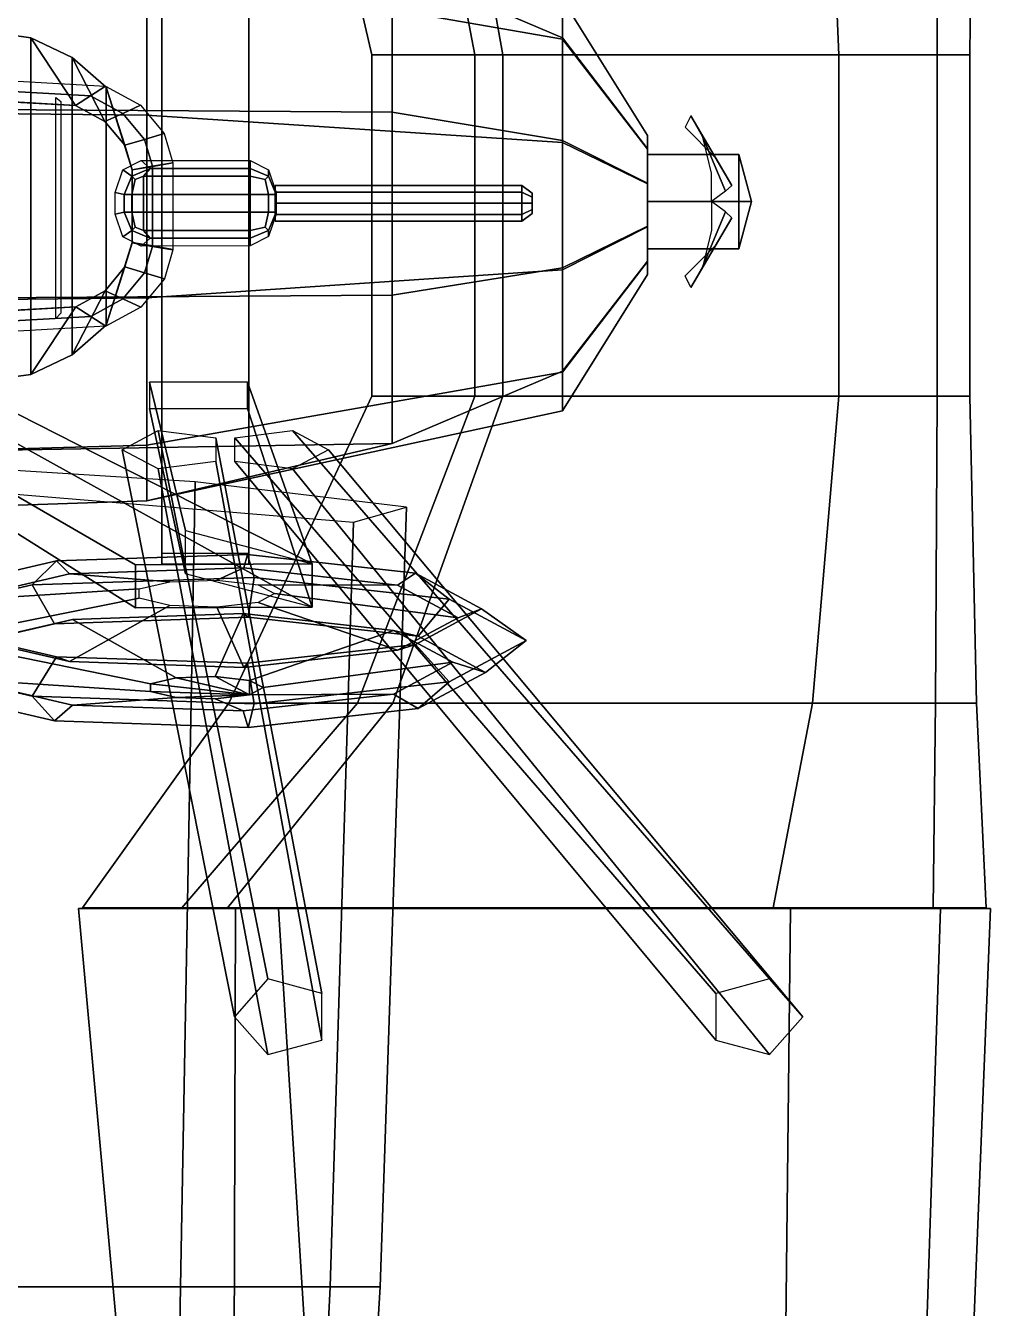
# Model space of a CAD drawing. Header units: metres. Extents: x -56 to 25, y -58 to 58.
# Drawn here: x -3.38 to 24.91, y -32.31 to 5.29 of the extents above; entities that cross this region are included whole.
import ezdxf

# ---------------------------------------------------------------- set-up
doc = ezdxf.new("R2010")
doc.units = ezdxf.units.M

msp = doc.modelspace()

# ---------------------------------------------------------------- linework, layer by layer
at = {"layer": 'AileG1', "color": 2}
for points in [[(-15.501558, -7.008112, 17.037807), (-15.115694, -31.677561, 17.122005), (1.157467, -31.677561, 17.122005), (1.588976, -8.078368, 17.155733)], [(6.236567, -9.264073, 20.01828), (5.552468, -31.677561, 20.052008), (-13.858788, -31.677561, 20.052008), (-14.290298, -7.562481, 20.136206)], [(1.588976, -8.078368, 17.155733), (1.157467, -31.677561, 17.122005), (7.017469, -31.677561, 18.953257), (7.785765, -8.819433, 18.944824)], [(7.785765, -8.819433, 18.944824), (7.017469, -31.677561, 18.953257), (5.552468, -31.677561, 20.052008), (6.236567, -9.264073, 20.01828)]]:
    msp.add_3dface(points, dxfattribs=at)
at = {"layer": 'AileG2', "color": 32}
for points in [[(-15.115694, -31.677561, 17.122005), (-15.220591, -53.020786, 17.355074), (0.794547, -53.020786, 17.355074), (1.157467, -31.677561, 17.122005)], [(5.552468, -31.677561, 20.052008), (4.490342, -53.020786, 19.818939), (-11.832765, -53.020786, 19.818939), (-13.858788, -31.677561, 20.052008)], [(1.157467, -31.677561, 17.122005), (0.794547, -53.020786, 17.355074), (5.722275, -53.020786, 18.894989), (7.017469, -31.677561, 18.953257)], [(7.017469, -31.677561, 18.953257), (5.722275, -53.020786, 18.894989), (4.490342, -53.020786, 19.818939), (5.552468, -31.677561, 20.052008)]]:
    msp.add_3dface(points, dxfattribs=at)
at = {"layer": 'AileSup', "color": 40}
for points in [[(8.071722, 13.433179, 42.621002), (4.674921, 13.433179, 43.431812), (6.771016, 4.433179, 43.461842), (9.790395, 4.433179, 42.741123)], [(4.674921, 13.433179, 43.431812), (8.999242, 13.433179, 44.783157), (10.614856, 4.433179, 44.663036), (6.771016, 4.433179, 43.461842)], [(20.080309, 13.433179, 42.621002), (8.071722, 13.433179, 42.621002), (9.790395, 4.433179, 42.741123), (20.464697, 4.433179, 42.741123)], [(8.999242, 13.433179, 44.783157), (23.323551, 13.433179, 44.783157), (23.34758, 4.433179, 44.663036), (10.614856, 4.433179, 44.663036)], [(24.404636, 13.433179, 43.972351), (20.080309, 13.433179, 42.621002), (20.464697, 4.433179, 42.741123), (24.308542, 4.433179, 43.942322)], [(23.323551, 13.433179, 44.783157), (24.404636, 13.433179, 43.972351), (24.308542, 4.433179, 43.942322), (23.34758, 4.433179, 44.663036)], [(9.790395, 4.433179, 42.741123), (6.771016, 4.433179, 43.461842), (6.771016, -5.566821, 43.461842), (9.790395, -5.566821, 42.741123)], [(6.771016, 4.433179, 43.461842), (10.614856, 4.433179, 44.663036), (10.614856, -5.566821, 44.663036), (6.771016, -5.566821, 43.461842)], [(20.464697, 4.433179, 42.741123), (9.790395, 4.433179, 42.741123), (9.790395, -5.566821, 42.741123), (20.464697, -5.566821, 42.741123)], [(10.614856, 4.433179, 44.663036), (23.34758, 4.433179, 44.663036), (23.34758, -5.566821, 44.663036), (10.614856, -5.566821, 44.663036)], [(24.308542, 4.433179, 43.942322), (20.464697, 4.433179, 42.741123), (20.464697, -5.566821, 42.741123), (24.308542, -5.566821, 43.942322)], [(23.34758, 4.433179, 44.663036), (24.308542, 4.433179, 43.942322), (24.308542, -5.566821, 43.942322), (23.34758, -5.566821, 44.663036)], [(9.790395, -5.566821, 42.741123), (6.771016, -5.566821, 43.461842), (2.578828, -14.566821, 43.401787), (6.353051, -14.566821, 42.500885)], [(6.771016, -5.566821, 43.461842), (10.614856, -5.566821, 44.663036), (7.383627, -14.566821, 44.903275), (2.578828, -14.566821, 43.401787)], [(20.464697, -5.566821, 42.741123), (9.790395, -5.566821, 42.741123), (6.353051, -14.566821, 42.500885), (19.695925, -14.566821, 42.500885)], [(10.614856, -5.566821, 44.663036), (23.34758, -5.566821, 44.663036), (23.29953, -14.566821, 44.903275), (7.383627, -14.566821, 44.903275)], [(24.308542, -5.566821, 43.942322), (20.464697, -5.566821, 42.741123), (19.695925, -14.566821, 42.500885), (24.500731, -14.566821, 44.00238)], [(23.34758, -5.566821, 44.663036), (24.308542, -5.566821, 43.942322), (24.500731, -14.566821, 44.00238), (23.29953, -14.566821, 44.903275)], [(6.353051, -14.566821, 42.500885), (2.578828, -14.566821, 43.401787), (-1.709461, -20.566822, 43.311699), (1.19703, -20.566822, 42.14053)], [(2.578828, -14.566821, 43.401787), (7.383627, -14.566821, 44.903275), (2.536779, -20.566822, 45.263634), (-1.709461, -20.566822, 43.311699)], [(19.695925, -14.566821, 42.500885), (6.353051, -14.566821, 42.500885), (1.19703, -20.566822, 42.14053), (18.542767, -20.566822, 42.14053)], [(7.383627, -14.566821, 44.903275), (23.29953, -14.566821, 44.903275), (23.227449, -20.566822, 45.263634), (2.536779, -20.566822, 45.263634)], [(24.500731, -14.566821, 44.00238), (19.695925, -14.566821, 42.500885), (18.542767, -20.566822, 42.14053), (24.789011, -20.566822, 44.092472)], [(23.29953, -14.566821, 44.903275), (24.500731, -14.566821, 44.00238), (24.789011, -20.566822, 44.092472), (23.227449, -20.566822, 45.263634)]]:
    msp.add_3dface(points, dxfattribs=at)
at = {"layer": 'AileSupG', "color": 21}
for points in [[(-1.828357, -20.590168, 43.335835), (1.129934, -53.020786, 43.394096), (2.669843, -53.020786, 42.470146), (2.77474, -20.590168, 42.23708)], [(4.031645, -20.590168, 45.16708), (6.057671, -53.020786, 44.93401), (1.129934, -53.020786, 43.394096), (-1.828357, -20.590168, 43.335835)], [(2.77474, -20.590168, 42.23708), (2.669843, -53.020786, 42.470146), (18.684982, -53.020786, 42.470146), (19.047901, -20.590168, 42.23708)], [(23.442904, -20.590168, 45.16708), (22.380775, -53.020786, 44.93401), (6.057671, -53.020786, 44.93401), (4.031645, -20.590168, 45.16708)], [(19.047901, -20.590168, 42.23708), (18.684982, -53.020786, 42.470146), (23.612711, -53.020786, 44.010067), (24.907907, -20.590168, 44.068329)], [(24.907907, -20.590168, 44.068329), (23.612711, -53.020786, 44.010067), (22.380775, -53.020786, 44.93401), (23.442904, -20.590168, 45.16708)]]:
    msp.add_3dface(points, dxfattribs=at)
at = {"layer": 'Cabine', "color": 20}
for points in [[(7.369988, 7.06748, 15.287776), (-12.032948, 7.405492, 17.037809), (-12.032948, 2.880758, 13.306466), (7.369988, 2.750118, 11.328245)], [(0.169989, 2.666709, 30.808487), (-12.032948, 2.793342, 30.214239), (-12.032948, 7.351468, 26.534515), (0.169989, 7.01593, 26.903732)], [(7.369988, 2.750118, 11.328245), (-12.032948, 2.880758, 13.306466), (-12.032948, -2.732758, 13.274567), (7.369988, -2.606125, 11.294394)], [(0.169989, -2.689535, 30.774649), (-12.032948, -2.820175, 30.182348), (-12.032948, 2.793342, 30.214239), (0.169989, 2.666709, 30.808487)], [(7.369988, -2.606125, 11.294394), (-12.032948, -2.732758, 13.274567), (-12.032948, -7.290886, 16.954296), (7.369988, -6.955348, 15.199156)], [(0.169989, -7.006898, 26.815115), (-12.032948, -7.344911, 26.451004), (-12.032948, -2.820175, 30.182348), (0.169989, -2.689535, 30.774649)], [(7.369988, -6.955348, 15.199156), (-12.032948, -7.290886, 16.954296), (-12.032948, -9.05257, 20.445463), (0.169989, -8.636293, 20.442307)], [(0.169989, -8.636293, 20.442307), (-12.032948, -9.05257, 20.445463), (-12.032948, -7.344911, 26.451004), (0.169989, -7.006898, 26.815115)]]:
    msp.add_3dface(points, dxfattribs=at)
at = {"layer": 'Canon', "color": 27}
for points in [[(3.932897, 0.408164, 32.609066), (3.932897, 0.609551, 31.98926), (11.16742, 0.609551, 31.98926), (11.16742, 0.408164, 32.609066)], [(3.932897, 0.609551, 31.98926), (3.932897, 0.082312, 31.606201), (11.16742, 0.082312, 31.606201), (11.16742, 0.609551, 31.98926)], [(3.932897, -0.243538, 32.609066), (3.932897, 0.408164, 32.609066), (11.16742, 0.408164, 32.609066), (11.16742, -0.243538, 32.609066)], [(11.16742, 0.408164, 32.609066), (11.16742, 0.609551, 31.98926), (11.472323, 0.376393, 32.041607), (11.472323, 0.264064, 32.387321)], [(11.16742, 0.609551, 31.98926), (11.16742, 0.082312, 31.606201), (11.472323, 0.082313, 31.82795), (11.472323, 0.376393, 32.041607)], [(11.16742, -0.243538, 32.609066), (11.16742, 0.408164, 32.609066), (11.472323, 0.264064, 32.387321), (11.472323, -0.099438, 32.387321)], [(11.472323, 0.082313, 31.82795), (11.472323, 0.264064, 32.387321), (11.472323, 0.376393, 32.041607)], [(3.932897, 0.082312, 31.606201), (3.932897, -0.444925, 31.98926), (11.16742, -0.444925, 31.98926), (11.16742, 0.082312, 31.606201)], [(11.16742, 0.082312, 31.606201), (11.16742, -0.444925, 31.98926), (11.472323, -0.211767, 32.041607), (11.472323, 0.082313, 31.82795)], [(11.472323, 0.082313, 31.82795), (11.472323, -0.099438, 32.387321), (11.472323, 0.264064, 32.387321)], [(11.472323, 0.082313, 31.82795), (11.472323, -0.211767, 32.041607), (11.472323, -0.099438, 32.387321)], [(3.932897, -0.444925, 31.98926), (3.932897, -0.243538, 32.609066), (11.16742, -0.243538, 32.609066), (11.16742, -0.444925, 31.98926)], [(11.16742, -0.444925, 31.98926), (11.16742, -0.243538, 32.609066), (11.472323, -0.099438, 32.387321), (11.472323, -0.211767, 32.041607)]]:
    msp.add_3dface(points, dxfattribs=at)
at = {"layer": 'Hel1', "color": 39}
for points in [[(16.729593, -0.700373, 27.626989), (16.48032, -1.759528, 32.237293), (17.13798, -0.171799, 32.48317), (16.729593, 0.131182, 27.903606)], [(16.124781, -2.381483, 35.555164), (15.959908, -2.047421, 40.793701), (16.861876, -1.145456, 40.217461), (17.331001, -0.343708, 35.083691)], [(16.48032, -1.759528, 32.237293), (16.124781, -2.381483, 35.555164), (17.331001, -0.343708, 35.083691), (17.13798, -0.171799, 32.48317)]]:
    msp.add_3dface(points, dxfattribs=at)
at = {"layer": 'Hel2', "color": 31}
for points in [[(16.124781, 2.643847, 17.135118), (15.959908, 2.309786, 11.896585), (16.861876, 1.40782, 12.472823), (17.331001, 0.606072, 17.606592)], [(16.48032, 2.021892, 20.452993), (16.124781, 2.643847, 17.135118), (17.331001, 0.606072, 17.606592), (17.13798, 0.434163, 20.207111)], [(16.729593, 0.962736, 25.063293), (16.48032, 2.021892, 20.452993), (17.13798, 0.434163, 20.207111), (16.729593, 0.131182, 24.786676)]]:
    msp.add_3dface(points, dxfattribs=at)
at = {"layer": 'Mitrailleuse', "color": 28}
for points in [[(0.010772, 1.340065, 30.602495), (0.270732, 1.105418, 31.674767), (-0.268262, 0.882154, 31.674767), (-0.528376, 1.066518, 30.592772)], [(3.198303, 1.333084, 30.659975), (3.198357, 1.105418, 32.534767), (0.270732, 1.105418, 31.674767), (0.010772, 1.340065, 30.602495)], [(3.737303, 1.059216, 30.669695), (3.737351, 0.882154, 32.534767), (3.198357, 1.105418, 32.534767), (3.198303, 1.333084, 30.659975)], [(-0.528376, 1.066518, 30.592772), (-0.268262, 0.882154, 31.674767), (-0.491526, 0.34316, 31.674767), (-0.751632, 0.40341, 30.588747)], [(-0.268262, 0.882154, 31.674767), (-0.169358, 0.78325, 32.114857), (-0.268262, 0.343159, 32.21376), (-0.491526, 0.34316, 31.674767)], [(0.070731, 0.882154, 32.333759), (-0.169358, 0.78325, 32.114857), (-0.268262, 0.882154, 31.674767), (0.270732, 1.105418, 31.674767)], [(-0.268262, 0.343159, 32.21376), (-0.169358, 0.78325, 32.114857), (0.070731, 0.882154, 32.333759), (0.070732, 0.343159, 32.557041)], [(3.198357, 1.105418, 32.534767), (3.198357, 0.882154, 33.073761), (0.070731, 0.882154, 32.333759), (0.270732, 1.105418, 31.674767)], [(0.070732, 0.343159, 32.557041), (0.070731, 0.882154, 32.333759), (3.198357, 0.882154, 33.073761), (3.198357, 0.343159, 33.297028)], [(3.737351, 0.882154, 32.534767), (3.638447, 0.78325, 32.974857), (3.198357, 0.882154, 33.073761), (3.198357, 1.105418, 32.534767)], [(3.198357, 0.882154, 33.073761), (3.638447, 0.78325, 32.974857), (3.737351, 0.343159, 33.073761), (3.198357, 0.343159, 33.297028)], [(3.737351, 0.343159, 33.073761), (3.638447, 0.78325, 32.974857), (3.737351, 0.882154, 32.534767), (3.960615, 0.34316, 32.534767)], [(3.960558, 0.400779, 30.673719), (3.960615, 0.34316, 32.534767), (3.737351, 0.882154, 32.534767), (3.737303, 1.059216, 30.669695)], [(-0.751632, 0.40341, 30.588747), (-0.491526, 0.34316, 31.674767), (-0.491526, -0.178535, 31.674767), (-0.751632, -0.238785, 30.588747)], [(3.960558, -0.236154, 30.673719), (3.960615, -0.178535, 32.534767), (3.960615, 0.34316, 32.534767), (3.960558, 0.400779, 30.673719)], [(-0.491526, 0.34316, 31.674767), (-0.268262, 0.343159, 32.21376), (-0.268262, -0.178535, 32.21376), (-0.491526, -0.178535, 31.674767)], [(0.070732, -0.178535, 32.557041), (-0.268262, -0.178535, 32.21376), (-0.268262, 0.343159, 32.21376), (0.070732, 0.343159, 32.557041)], [(3.198357, -0.178535, 33.297028), (0.070732, -0.178535, 32.557041), (0.070732, 0.343159, 32.557041), (3.198357, 0.343159, 33.297028)], [(3.198357, 0.343159, 33.297028), (3.737351, 0.343159, 33.073761), (3.737351, -0.178535, 33.073761), (3.198357, -0.178535, 33.297028)], [(3.960615, -0.178535, 32.534767), (3.737351, -0.178535, 33.073761), (3.737351, 0.343159, 33.073761), (3.960615, 0.34316, 32.534767)], [(-0.751632, -0.238785, 30.588747), (-0.491526, -0.178535, 31.674767), (-0.268262, -0.717529, 31.674767), (-0.528376, -0.901894, 30.592772)], [(-0.268262, -0.178535, 32.21376), (-0.169358, -0.618625, 32.114857), (-0.268262, -0.717529, 31.674767), (-0.491526, -0.178535, 31.674767)], [(0.070731, -0.717529, 32.333759), (-0.169358, -0.618625, 32.114857), (-0.268262, -0.178535, 32.21376), (0.070732, -0.178535, 32.557041)], [(3.198357, -0.178535, 33.297028), (3.198357, -0.717529, 33.073761), (0.070731, -0.717529, 32.333759), (0.070732, -0.178535, 32.557041)], [(3.737351, -0.178535, 33.073761), (3.638447, -0.618625, 32.974857), (3.198357, -0.717529, 33.073761), (3.198357, -0.178535, 33.297028)], [(3.737351, -0.717529, 32.534767), (3.638447, -0.618625, 32.974857), (3.737351, -0.178535, 33.073761), (3.960615, -0.178535, 32.534767)], [(3.737303, -0.894591, 30.669695), (3.737351, -0.717529, 32.534767), (3.960615, -0.178535, 32.534767), (3.960558, -0.236154, 30.673719)], [(-0.528376, -0.901894, 30.592772), (-0.268262, -0.717529, 31.674767), (0.270732, -0.940793, 31.674767), (0.010772, -1.175439, 30.602495)], [(-0.268262, -0.717529, 31.674767), (-0.169358, -0.618625, 32.114857), (0.070731, -0.717529, 32.333759), (0.270732, -0.940793, 31.674767)], [(0.270732, -0.940793, 31.674767), (0.070731, -0.717529, 32.333759), (3.198357, -0.717529, 33.073761), (3.198357, -0.940793, 32.534767)], [(3.198303, -1.168459, 30.659975), (3.198357, -0.940793, 32.534767), (3.737351, -0.717529, 32.534767), (3.737303, -0.894591, 30.669695)], [(3.198357, -0.717529, 33.073761), (3.638447, -0.618625, 32.974857), (3.737351, -0.717529, 32.534767), (3.198357, -0.940793, 32.534767)], [(0.010772, -1.175439, 30.602495), (0.270732, -0.940793, 31.674767), (3.198357, -0.940793, 32.534767), (3.198303, -1.168459, 30.659975)]]:
    msp.add_3dface(points, dxfattribs=at)
at = {"layer": 'Moyeux', "color": 37}
for points in [[(17.53343, 1.517105, 27.187166), (17.53343, 0.131182, 27.987328), (14.853978, 0.131182, 27.987328), (14.853978, 1.517106, 27.187166)], [(17.53343, 1.517105, 25.58684), (17.53343, 1.517105, 27.187166), (14.853978, 1.517106, 27.187166), (14.853978, 1.517106, 25.58684)], [(17.53343, 0.131182, 24.786676), (17.53343, 1.517105, 25.58684), (14.853978, 1.517106, 25.58684), (14.853978, 0.131182, 24.786676)], [(17.903008, 0.131182, 26.387003), (17.903008, 0.131182, 26.387003), (17.53343, 0.131182, 27.987328), (17.53343, 1.517105, 27.187166)], [(17.903008, 0.131182, 26.387003), (17.903008, 0.131182, 26.387003), (17.53343, 1.517105, 27.187166), (17.53343, 1.517105, 25.58684)], [(17.903008, 0.131182, 26.387003), (17.903008, 0.131182, 26.387003), (17.53343, 1.517105, 25.58684), (17.53343, 0.131182, 24.786676)], [(17.53343, -1.254742, 25.586842), (17.53343, 0.131182, 24.786676), (14.853978, 0.131182, 24.786676), (14.853978, -1.254742, 25.58684)], [(17.53343, 0.131182, 27.987328), (17.53343, -1.254741, 27.187166), (14.853978, -1.254742, 27.187166), (14.853978, 0.131182, 27.987328)], [(17.903008, 0.131182, 26.387003), (17.903008, 0.131182, 26.387003), (17.53343, 0.131182, 24.786676), (17.53343, -1.254742, 25.586842)], [(17.903008, 0.131182, 26.387003), (17.903008, 0.131182, 26.387003), (17.53343, -1.254742, 25.586842), (17.53343, -1.254741, 27.187166)], [(17.903008, 0.131182, 26.387003), (17.903008, 0.131182, 26.387003), (17.53343, -1.254741, 27.187166), (17.53343, 0.131182, 27.987328)], [(17.53343, -1.254741, 27.187166), (17.53343, -1.254742, 25.586842), (14.853978, -1.254742, 25.58684), (14.853978, -1.254742, 27.187166)]]:
    msp.add_3dface(points, dxfattribs=at)
at = {"layer": 'Nez', "color": 19}
for points in [[(0.169989, 7.01593, 26.903732), (0.169989, 8.696876, 20.551842), (12.359314, 6.064371, 21.927237), (12.359314, 4.894019, 27.057947)], [(0.169989, 8.696876, 20.551842), (7.369988, 7.06748, 15.287776), (12.359314, 4.92991, 16.779631), (12.359314, 6.064371, 21.927237)], [(0.169989, 2.666709, 30.808487), (0.169989, 7.01593, 26.903732), (12.359314, 4.894019, 27.057947), (12.359314, 1.865888, 30.211994)], [(7.369988, 7.06748, 15.287776), (7.369988, 2.750118, 11.328245), (12.359314, 1.923961, 13.581337), (12.359314, 4.92991, 16.779631)], [(12.359314, 4.894019, 27.057947), (12.359314, 6.064371, 21.927237), (14.853978, 2.066385, 25.229858), (14.853978, 1.67147, 27.624184)], [(12.359314, 6.064371, 21.927237), (12.359314, 4.92991, 16.779631), (14.853978, 1.683581, 22.827642), (14.853978, 2.066385, 25.229858)], [(12.359314, 4.92991, 16.779631), (12.359314, 1.923961, 13.581337), (14.853978, 0.669276, 21.335106), (14.853978, 1.683581, 22.827642)], [(12.359314, 1.865888, 30.211994), (12.359314, 4.894019, 27.057947), (14.853978, 1.67147, 27.624184), (14.853978, 0.649681, 29.096069)], [(0.169989, -2.689535, 30.774649), (0.169989, 2.666709, 30.808487), (12.359314, 1.865888, 30.211994), (12.359314, -1.863379, 30.184658)], [(7.369988, 2.750118, 11.328245), (7.369988, -2.606125, 11.294394), (12.359314, -1.805305, 13.553993), (12.359314, 1.923961, 13.581337)], [(12.359314, 1.923961, 13.581337), (12.359314, -1.805305, 13.553993), (14.853978, -0.589099, 21.322346), (14.853978, 0.669276, 21.335106)], [(14.853978, -2.005803, 25.188572), (14.853978, 1.67147, 27.624184), (14.853978, 2.066385, 25.229858)], [(14.853978, -2.005803, 25.188572), (14.853978, 2.066385, 25.229858), (14.853978, 1.683581, 22.827642)], [(12.359314, -1.863379, 30.184658), (12.359314, 1.865888, 30.211994), (14.853978, 0.649681, 29.096069), (14.853978, -0.608695, 29.083317)], [(14.853978, -2.005803, 25.188572), (14.853978, 1.683581, 22.827642), (14.853978, 0.669276, 21.335106)], [(14.853978, -2.005803, 25.188572), (14.853978, 0.649681, 29.096069), (14.853978, 1.67147, 27.624184)], [(14.853978, -2.005803, 25.188572), (14.853978, 0.669276, 21.335106), (14.853978, -0.589099, 21.322346)], [(14.853978, -2.005803, 25.188572), (14.853978, -0.608695, 29.083317), (14.853978, 0.649681, 29.096069)], [(12.359314, -1.805305, 13.553993), (12.359314, -4.833437, 16.708048), (14.853978, -1.610888, 22.794237), (14.853978, -0.589099, 21.322346)], [(12.359314, -4.869328, 26.986366), (12.359314, -1.863379, 30.184658), (14.853978, -0.608695, 29.083317), (14.853978, -1.622999, 27.590778)], [(14.853978, -2.005803, 25.188572), (14.853978, -0.589099, 21.322346), (14.853978, -1.610888, 22.794237)], [(14.853978, -2.005803, 25.188572), (14.853978, -1.622999, 27.590778), (14.853978, -0.608695, 29.083317)], [(0.169989, -7.006898, 26.815115), (0.169989, -2.689535, 30.774649), (12.359314, -1.863379, 30.184658), (12.359314, -4.869328, 26.986366)], [(7.369988, -2.606125, 11.294394), (7.369988, -6.955348, 15.199156), (12.359314, -4.833437, 16.708048), (12.359314, -1.805305, 13.553993)], [(12.359314, -4.833437, 16.708048), (12.359314, -6.003789, 21.83876), (14.853978, -2.005803, 25.188572), (14.853978, -1.610888, 22.794237)], [(12.359314, -6.003789, 21.83876), (12.359314, -4.869328, 26.986366), (14.853978, -1.622999, 27.590778), (14.853978, -2.005803, 25.188572)], [(7.369988, -6.955348, 15.199156), (0.169989, -8.636293, 20.442307), (12.359314, -6.003789, 21.83876), (12.359314, -4.833437, 16.708048)], [(0.169989, -8.636293, 20.442307), (0.169989, -7.006898, 26.815115), (12.359314, -4.869328, 26.986366), (12.359314, -6.003789, 21.83876)]]:
    msp.add_3dface(points, dxfattribs=at)
at = {"layer": 'PRA', "color": 15}
for points in [[(3.160459, -10.484489, -0.649303), (3.160459, 11.042103, -0.649303), (0.616746, 11.042103, -0.649303), (0.616746, -10.484489, -0.649303)], [(0.616746, -10.484489, -0.649303), (0.616746, 11.042103, -0.649303), (0.616746, 10.735948, 1.590677), (0.616746, -10.178332, 1.590677)], [(3.160459, -10.178332, 1.590677), (3.160459, 10.735948, 1.590677), (3.160459, 11.042103, -0.649303), (3.160459, -10.484489, -0.649303)], [(0.616746, -10.178332, 1.590677), (0.616746, 10.735948, 1.590677), (3.160459, 10.735948, 1.590677), (3.160459, -10.178332, 1.590677)]]:
    msp.add_3dface(points, dxfattribs=at)
at = {"layer": 'PRG1', "color": 5}
for points in [[(-9.981781, -5.595128, 16.906668), (-0.155115, -11.778618, -1.715657), (-0.155115, -10.512583, -1.967486), (-9.981781, -4.827629, 15.934419)], [(-9.981781, -4.827629, 15.934419), (-0.155115, -10.512583, -1.967486), (5.020782, -10.484489, -1.826243), (-5.907159, -4.935781, 15.3907)], [(-5.907159, -4.935781, 15.3907), (5.020782, -10.484489, -1.826243), (5.020782, -11.750521, -1.574413), (-5.907159, -5.70328, 16.362951)], [(-5.907159, -5.70328, 16.362951), (5.020782, -11.750521, -1.574413), (-0.155115, -11.778618, -1.715657), (-9.981781, -5.595128, 16.906668)], [(-0.155115, -10.512583, -1.967486), (-0.155115, -11.778618, -1.715657), (5.020782, -11.750521, -1.574413), (5.020782, -10.484489, -1.826243)]]:
    msp.add_3dface(points, dxfattribs=at)
at = {"layer": 'PRG2', "color": 17}
for points in [[(0.246339, -5.930398, 15.221144), (1.30281, -10.775348, 3.328123), (1.30281, -9.509315, 3.076293), (0.246339, -5.1629, 14.248894)], [(0.246339, -5.1629, 14.248894), (1.30281, -9.509315, 3.076293), (5.020782, -10.484489, -1.826243), (3.129066, -5.1629, 14.248894)], [(3.129066, -5.1629, 14.248894), (5.020782, -10.484489, -1.826243), (5.020782, -11.750521, -1.574413), (3.129066, -5.930398, 15.221144)], [(3.129066, -5.930398, 15.221144), (5.020782, -11.750521, -1.574413), (1.30281, -10.775348, 3.328123), (0.246339, -5.930398, 15.221144)]]:
    msp.add_3dface(points, dxfattribs=at)
at = {"layer": 'Rebord', "color": 18}
for points in [[(-1.038505, 3.51905, 30.390844), (-1.478162, 3.233754, 31.556822), (-4.799064, 3.421365, 31.510798), (-4.652269, 3.723215, 30.340761)], [(-1.478162, 3.233754, 31.556822), (-1.917819, 2.948459, 30.522799), (-4.749625, 3.119515, 30.480835), (-4.799064, 3.421365, 31.510798)], [(-0.009558, 2.959494, 30.413298), (-0.532644, 2.719568, 31.577452), (-1.478162, 3.233754, 31.556822), (-1.038505, 3.51905, 30.390844)], [(-0.532644, 2.719568, 31.577452), (-1.055729, 2.479641, 30.541609), (-1.917819, 2.948459, 30.522799), (-1.478162, 3.233754, 31.556822)], [(0.104542, 1.956196, 31.603304), (-0.474766, 1.783626, 30.56518), (-1.055729, 2.479641, 30.541609), (-0.532644, 2.719568, 31.577452)], [(0.68385, 2.128766, 30.441429), (0.104542, 1.956196, 31.603304), (-0.532644, 2.719568, 31.577452), (-0.009558, 2.959494, 30.413298)], [(0.338112, 1.169182, 31.61598), (-0.261805, 1.066054, 30.576736), (-0.474766, 1.783626, 30.56518), (0.104542, 1.956196, 31.603304)], [(0.938029, 1.272309, 30.455223), (0.338112, 1.169182, 31.61598), (0.104542, 1.956196, 31.603304), (0.68385, 2.128766, 30.441429)], [(0.338207, 1.164772, 31.613491), (-0.261719, 1.062033, 30.574467), (-0.261805, 1.066054, 30.576736), (0.338112, 1.169182, 31.61598)], [(0.338643, -1.163967, 31.602005), (-0.261321, -1.061229, 30.563995), (-0.261719, 1.062033, 30.574467), (0.338207, 1.164772, 31.613491)], [(0.938132, 1.26751, 30.452515), (0.338207, 1.164772, 31.613491), (0.338112, 1.169182, 31.61598), (0.938029, 1.272309, 30.455223)], [(0.938606, -1.266706, 30.440014), (0.338643, -1.163967, 31.602005), (0.338207, 1.164772, 31.613491), (0.938132, 1.26751, 30.452515)], [(0.106992, -1.955391, 31.538828), (-0.472532, -1.782821, 30.506392), (-0.260946, -1.077277, 30.554111), (0.339054, -1.181569, 31.591167)], [(0.339054, -1.181569, 31.591167), (-0.260946, -1.077277, 30.554111), (-0.261321, -1.061229, 30.563995), (0.338643, -1.163967, 31.602005)], [(0.686516, -2.127961, 30.371262), (0.106992, -1.955391, 31.538828), (0.339054, -1.181569, 31.591167), (0.939054, -1.28586, 30.428219)], [(0.939054, -1.28586, 30.428219), (0.339054, -1.181569, 31.591167), (0.338643, -1.163967, 31.602005), (0.938606, -1.266706, 30.440014)], [(-0.528517, -2.718762, 31.468836), (-1.051966, -2.478836, 30.442574), (-0.472532, -1.782821, 30.506392), (0.106992, -1.955391, 31.538828)], [(-0.005067, -2.958688, 30.295095), (-0.528517, -2.718762, 31.468836), (0.106992, -1.955391, 31.538828), (0.686516, -2.127961, 30.371262)], [(-1.473244, -3.232949, 31.427372), (-1.913336, -2.947653, 30.40477), (-1.051966, -2.478836, 30.442574), (-0.528517, -2.718762, 31.468836)], [(-4.796956, -3.420561, 31.383219), (-4.747457, -3.118711, 30.364513), (-1.913336, -2.947653, 30.40477), (-1.473244, -3.232949, 31.427372)], [(-1.033153, -3.518245, 30.249971), (-1.473244, -3.232949, 31.427372), (-0.528517, -2.718762, 31.468836), (-0.005067, -2.958688, 30.295095)], [(-4.649976, -3.722411, 30.201923), (-4.796956, -3.420561, 31.383219), (-1.473244, -3.232949, 31.427372), (-1.033153, -3.518245, 30.249971)]]:
    msp.add_3dface(points, dxfattribs=at)
at = {"layer": 'RoueG', "color": 14}
for points in [[(-3.186982, -11.104531, 8.873629), (-7.432037, -12.091504, 3.911779), (-6.127292, -11.250363, 3.275328), (-2.473759, -10.400919, 7.545773)], [(-2.473759, -10.400919, 7.545773), (-6.127292, -11.250363, 3.275328), (-5.436542, -11.55854, 3.08826), (-2.09617, -10.781906, 6.992668)], [(3.316824, -10.880803, 9.998392), (-3.186982, -11.104531, 8.873629), (-2.473759, -10.400919, 7.545773), (3.123779, -10.208365, 8.513806)], [(3.123779, -10.208365, 8.513806), (-2.473759, -10.400919, 7.545773), (-2.09617, -10.781906, 6.992668), (3.021579, -10.605857, 7.877725)], [(8.046173, -10.7628, 5.726471), (3.123779, -10.208365, 8.513806), (3.021579, -10.605857, 7.877725), (7.522051, -11.112771, 5.329306)], [(9.036175, -11.525003, 6.759773), (3.316824, -10.880803, 9.998392), (3.123779, -10.208365, 8.513806), (8.046173, -10.7628, 5.726471)], [(-2.09617, -10.781906, 6.992668), (-5.436542, -11.55854, 3.08826), (-0.056889, -11.221168, 1.08683), (0.844547, -11.011583, 2.140477)], [(3.140812, -12.047373, 8.998797), (-2.53669, -12.242679, 8.016935), (-3.186982, -11.104531, 8.873629), (3.316824, -10.880803, 9.998392)], [(3.021579, -10.605857, 7.877725), (-2.09617, -10.781906, 6.992668), (0.844547, -11.011583, 2.140477), (2.225628, -10.964077, 2.37932)], [(7.522051, -11.112771, 5.329306), (3.021579, -10.605857, 7.877725), (2.225628, -10.964077, 2.37932), (3.440131, -11.100871, 1.6916)], [(8.133524, -12.609729, 6.171643), (3.140812, -12.047373, 8.998797), (3.316824, -10.880803, 9.998392), (9.036175, -11.525003, 6.759773)], [(9.990179, -11.804799, 0.48799), (8.046173, -10.7628, 5.726471), (7.522051, -11.112771, 5.329306), (9.29943, -12.065452, 0.539838)], [(11.294923, -12.735705, 0.673159), (9.036175, -11.525003, 6.759773), (8.046173, -10.7628, 5.726471), (9.990179, -11.804799, 0.48799)], [(-2.53669, -12.242679, 8.016935), (-6.242414, -13.104259, 3.685484), (-7.432037, -12.091504, 3.911779), (-3.186982, -11.104531, 8.873629)], [(-5.436542, -11.55854, 3.08826), (-5.436542, -12.572367, -2.008585), (-0.056889, -11.494758, -0.288611), (-0.056889, -11.221168, 1.08683)], [(9.29943, -12.065452, 0.539838), (7.522051, -11.112771, 5.329306), (3.440131, -11.100871, 1.6916), (3.919775, -11.357965, 0.399109)], [(-5.436542, -12.572367, -2.008585), (-2.09617, -13.349001, -5.912995), (0.844547, -11.704344, -1.342259), (-0.056889, -11.494758, -0.288611)], [(3.021579, -13.525048, -6.798054), (7.522051, -13.018138, -4.249631), (3.440131, -11.615057, -0.893381), (2.225628, -11.751852, -1.581101)], [(7.522051, -13.018138, -4.249631), (9.29943, -12.065452, 0.539838), (3.919775, -11.357965, 0.399109), (3.440131, -11.615057, -0.893381)], [(10.105302, -13.666612, 0.858327), (8.133524, -12.609729, 6.171643), (9.036175, -11.525003, 6.759773), (11.294923, -12.735705, 0.673159)], [(2.998868, -11.939537, 7.984089), (-2.012262, -12.111916, 7.11747), (-2.53669, -12.242679, 8.016935), (3.140812, -12.047373, 8.998797)], [(-2.09617, -13.349001, -5.912995), (3.021579, -13.525048, -6.798054), (2.225628, -11.751852, -1.581101), (0.844547, -11.704344, -1.342259)], [(2.175588, -13.786558, 2.59059), (1.029425, -13.825986, 2.392374), (-2.012262, -12.111916, 7.11747), (2.998868, -11.939537, 7.984089)], [(3.183507, -13.900085, 2.01985), (2.175588, -13.786558, 2.59059), (2.998868, -11.939537, 7.984089), (7.405581, -12.435886, 5.488761)], [(7.405581, -12.435886, 5.488761), (2.998868, -11.939537, 7.984089), (3.140812, -12.047373, 8.998797), (8.133524, -12.609729, 6.171643)], [(8.046173, -12.846797, -4.750492), (9.990179, -11.804799, 0.48799), (9.29943, -12.065452, 0.539838), (7.522051, -13.018138, -4.249631)], [(9.036175, -13.946406, -5.413457), (11.294923, -12.735705, 0.673159), (9.990179, -11.804799, 0.48799), (8.046173, -12.846797, -4.750492)], [(-7.432037, -13.379906, -2.565462), (-3.186982, -14.366879, -7.527314), (-2.473759, -13.20868, -6.569797), (-6.127292, -12.359234, -2.299348)], [(-2.012262, -12.111916, 7.11747), (-5.283042, -12.87237, 3.294404), (-6.242414, -13.104259, 3.685484), (-2.53669, -12.242679, 8.016935)], [(-6.127292, -12.359234, -2.299348), (-2.473759, -13.20868, -6.569797), (-2.09617, -13.349001, -5.912995), (-5.436542, -12.572367, -2.008585)], [(1.029425, -13.825986, 2.392374), (0.281322, -13.999921, 1.51795), (-5.283042, -12.87237, 3.294404), (-2.012262, -12.111916, 7.11747)], [(3.581565, -14.113446, 0.947208), (3.183507, -13.900085, 2.01985), (7.405581, -12.435886, 5.488761), (9.145929, -13.368723, 0.799074)], [(9.145929, -13.368723, 0.799074), (7.405581, -12.435886, 5.488761), (8.133524, -12.609729, 6.171643), (10.105302, -13.666612, 0.858327)], [(8.133524, -14.723498, -4.454989), (10.105302, -13.666612, 0.858327), (11.294923, -12.735705, 0.673159), (9.036175, -13.946406, -5.413457)], [(0.281322, -13.999921, 1.51795), (0.281322, -14.226974, 0.376468), (-5.283042, -13.865074, -1.696257), (-5.283042, -12.87237, 3.294404)], [(3.123779, -13.401233, -7.537829), (8.046173, -12.846797, -4.750492), (7.522051, -13.018138, -4.249631), (3.021579, -13.525048, -6.798054)], [(3.316824, -14.59061, -8.652077), (9.036175, -13.946406, -5.413457), (8.046173, -12.846797, -4.750492), (3.123779, -13.401233, -7.537829)], [(-6.242414, -14.228969, -1.968829), (-2.53669, -15.090548, -6.300283), (-3.186982, -14.366879, -7.527314), (-7.432037, -13.379906, -2.565462)], [(-3.186982, -14.366879, -7.527314), (3.316824, -14.59061, -8.652077), (3.123779, -13.401233, -7.537829), (-2.473759, -13.20868, -6.569797)], [(-2.473759, -13.20868, -6.569797), (3.123779, -13.401233, -7.537829), (3.021579, -13.525048, -6.798054), (-2.09617, -13.349001, -5.912995)], [(3.183507, -14.326812, -0.125433), (3.581565, -14.113446, 0.947208), (9.145929, -13.368723, 0.799074), (7.405581, -14.301558, -3.890614)], [(7.405581, -14.301558, -3.890614), (9.145929, -13.368723, 0.799074), (10.105302, -13.666612, 0.858327), (8.133524, -14.723498, -4.454989)], [(-5.283042, -13.865074, -1.696257), (-2.012262, -14.625527, -5.519325), (-2.53669, -15.090548, -6.300283), (-6.242414, -14.228969, -1.968829)], [(0.281322, -14.226974, 0.376468), (1.029425, -14.400909, -0.497957), (-2.012262, -14.625527, -5.519325), (-5.283042, -13.865074, -1.696257)], [(3.183507, -14.326812, -0.125433), (0.281322, -13.999921, 1.51795), (1.029425, -13.825986, 2.392374)], [(3.183507, -14.326812, -0.125433), (1.029425, -13.825986, 2.392374), (2.175588, -13.786558, 2.59059)], [(3.183507, -14.326812, -0.125433), (2.175588, -13.786558, 2.59059), (3.183507, -13.900085, 2.01985)], [(3.183507, -14.326812, -0.125433), (3.183507, -13.900085, 2.01985), (3.581565, -14.113446, 0.947208)], [(3.183507, -14.326812, -0.125433), (0.281322, -14.226974, 0.376468), (0.281322, -13.999921, 1.51795)], [(3.183507, -14.326812, -0.125433), (1.029425, -14.400909, -0.497957), (0.281322, -14.226974, 0.376468)], [(3.140812, -15.285851, -7.282144), (8.133524, -14.723498, -4.454989), (9.036175, -13.946406, -5.413457), (3.316824, -14.59061, -8.652077)], [(-2.53669, -15.090548, -6.300283), (3.140812, -15.285851, -7.282144), (3.316824, -14.59061, -8.652077), (-3.186982, -14.366879, -7.527314)], [(-2.012262, -14.625527, -5.519325), (2.998868, -14.797909, -6.385944), (3.140812, -15.285851, -7.282144), (-2.53669, -15.090548, -6.300283)], [(1.029425, -14.400909, -0.497957), (2.175588, -14.440337, -0.696174), (2.998868, -14.797909, -6.385944), (-2.012262, -14.625527, -5.519325)], [(3.183507, -14.326812, -0.125433), (2.175588, -14.440337, -0.696174), (1.029425, -14.400909, -0.497957)], [(2.175588, -14.440337, -0.696174), (3.183507, -14.326812, -0.125433), (7.405581, -14.301558, -3.890614), (2.998868, -14.797909, -6.385944)], [(2.998868, -14.797909, -6.385944), (7.405581, -14.301558, -3.890614), (8.133524, -14.723498, -4.454989), (3.140812, -15.285851, -7.282144)]]:
    msp.add_3dface(points, dxfattribs=at)
at = {"layer": 'TabBord', "color": 4}
for points in [[(-3.227926, 4.931935, 23.634899), (-4.629689, 5.124225, 23.198174), (-4.945858, 3.119515, 30.480835), (-1.917819, 2.948459, 30.522799)], [(-3.22757, -4.931129, 23.610571), (-4.629331, -5.123421, 23.17384), (-4.629689, 5.124225, 23.198174), (-3.227926, 4.931935, 23.634899)], [(-2.014624, 4.358562, 24.631826), (-3.227926, 4.931935, 23.634899), (-1.917819, 2.948459, 30.522799), (-1.055729, 2.479641, 30.541609)], [(-2.014267, -4.357757, 24.607504), (-3.22757, -4.931129, 23.610571), (-3.227926, 4.931935, 23.634899), (-2.014624, 4.358562, 24.631826)], [(-1.022591, 3.491377, 26.049166), (-2.014624, 4.358562, 24.631826), (-1.055729, 2.479641, 30.541609), (-0.474766, 1.783626, 30.56518)], [(-1.022232, -3.490572, 26.024841), (-2.014267, -4.357757, 24.607504), (-2.014624, 4.358562, 24.631826), (-1.022591, 3.491377, 26.049166)], [(-0.261719, 1.062033, 30.574467), (-1.022591, 3.491377, 26.049166), (-0.474766, 1.783626, 30.56518), (-0.261805, 1.066054, 30.576736)], [(-0.261321, -1.061229, 30.563995), (-1.022232, -3.490572, 26.024841), (-1.022591, 3.491377, 26.049166), (-0.261719, 1.062033, 30.574467)], [(-2.497205, 3.182784, 27.391245), (-2.347975, 3.071003, 30.336403), (-2.347975, -3.133784, 30.336403), (-2.497205, -3.293494, 27.391245)], [(-0.260946, -1.077277, 30.554111), (-0.472532, -1.782821, 30.506392), (-1.022232, -3.490572, 26.024841), (-0.261321, -1.061229, 30.563995)], [(-0.472532, -1.782821, 30.506392), (-1.051966, -2.478836, 30.442574), (-2.014267, -4.357757, 24.607504), (-1.022232, -3.490572, 26.024841)], [(-1.051966, -2.478836, 30.442574), (-1.913336, -2.947653, 30.40477), (-3.22757, -4.931129, 23.610571), (-2.014267, -4.357757, 24.607504)], [(-1.913336, -2.947653, 30.40477), (-4.943937, -3.118711, 30.364513), (-4.629331, -5.123421, 23.17384), (-3.22757, -4.931129, 23.610571)]]:
    msp.add_3dface(points, dxfattribs=at)
at = {"layer": 'Tube5', "color": 23}
for points in [[(18.434761, -22.652073, 42.625977), (16.854839, -23.075577, 42.625973), (2.751204, -6.79466, 26.736971), (4.447055, -6.581056, 26.950577)], [(19.411209, -23.760813, 42.625977), (18.434761, -22.652073, 42.625977), (4.447055, -6.581056, 26.950577), (5.49515, -7.140275, 26.391356)], [(16.854839, -23.075577, 42.625973), (16.854841, -24.446056, 42.625977), (2.751207, -7.485893, 26.045738), (2.751204, -6.79466, 26.736971)], [(18.434765, -24.869549, 42.625973), (19.411209, -23.760813, 42.625977), (5.49515, -7.140275, 26.391356), (4.447058, -7.699494, 25.832136)], [(16.854841, -24.446056, 42.625977), (18.434765, -24.869549, 42.625973), (4.447058, -7.699494, 25.832136), (2.751207, -7.485893, 26.045738)]]:
    msp.add_3dface(points, dxfattribs=at)
at = {"layer": 'Tube6', "color": 26}
for points in [[(-0.547111, -7.140275, 26.391356), (0.500983, -6.581056, 26.950577), (3.722763, -22.652073, 42.625977), (2.74632, -23.760813, 42.625977)], [(0.500983, -6.581056, 26.950577), (2.196834, -6.79466, 26.736971), (5.302687, -23.075577, 42.625973), (3.722763, -22.652073, 42.625977)], [(0.50098, -7.699494, 25.832136), (-0.547111, -7.140275, 26.391356), (2.74632, -23.760813, 42.625977), (3.722762, -24.869549, 42.625973)], [(2.196834, -6.79466, 26.736971), (2.196831, -7.485893, 26.045738), (5.302685, -24.446056, 42.625977), (5.302687, -23.075577, 42.625973)], [(2.196831, -7.485893, 26.045738), (0.50098, -7.699494, 25.832136), (3.722762, -24.869549, 42.625973), (5.302685, -24.446056, 42.625977)]]:
    msp.add_3dface(points, dxfattribs=at)

doc.saveas('drawing.dxf')
